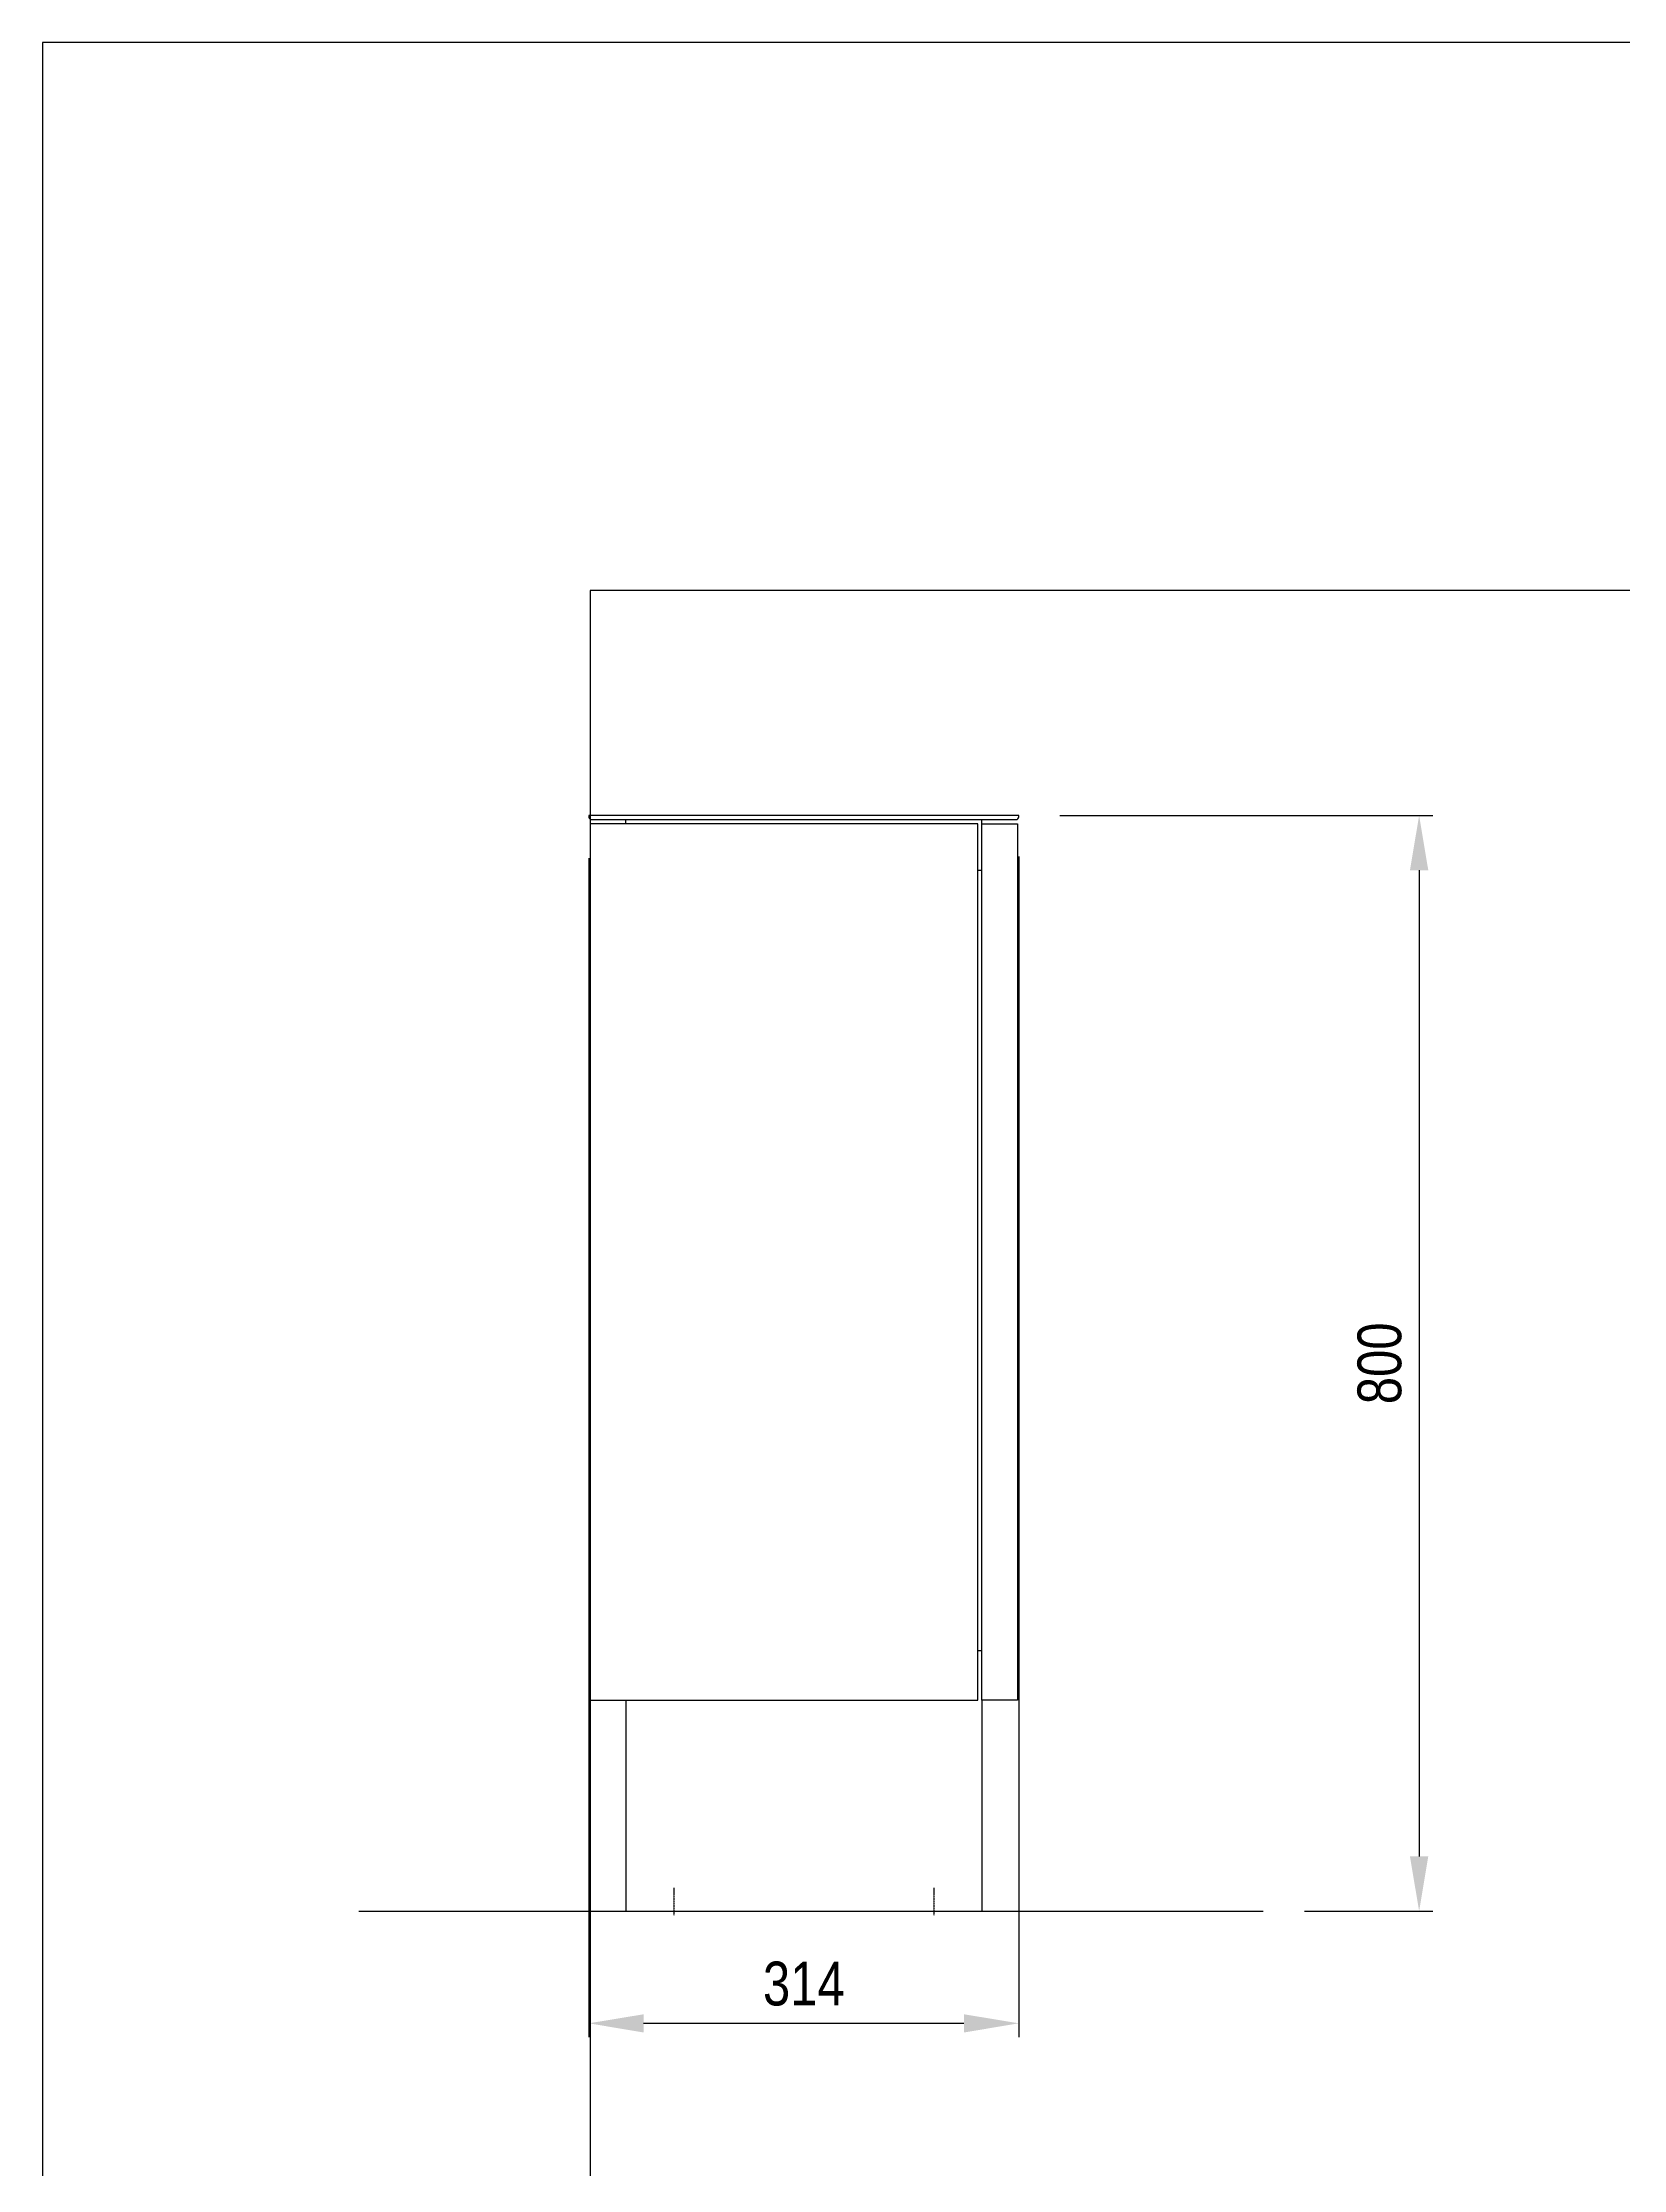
# Model space of a CAD drawing. Header units: millimetres. Extents: x 5064 to 11004, y 3085 to 7285.
# Drawn here: x 5064 to 6219, y 5732 to 7285 of the extents above; entities that cross this region are included whole.
import ezdxf

# ---------------------------------------------------------------- set-up
doc = ezdxf.new("R2010")
doc.units = ezdxf.units.MM
doc.header["$LTSCALE"] = 0.3
doc.linetypes.add('DashDot', pattern=[15, 9, -3, 0, -3])
doc.layers.add('Nekreslit', color=6, linetype='Continuous', plot=False)
doc.styles.add('SEACAD_Arial', font='arial.ttf', dxfattribs={"width": 0.8})
doc.dimstyles.new('ISO-25', dxfattribs={"dimtxt": 1.6, "dimasz": 2, "dimexe": 0.5, "dimexo": 1.5, "dimtad": 1, "dimdec": 0, "dimtxsty": 'SEACAD_Arial', "dimcen": 2, "dimadec": 0, "dimazin": 0, "dimtfac": 1, "dimtdec": 0, "dimtmove": 0, "dimatfit": 3, "dimfxl": 1, "dimarcsym": 0})

# ---------------------------------------------------------------- blocks, each defined once
blk = doc.blocks.new('*D200')
at = {"color": 0, "lineweight": -2, "transparency": 16777216}
for p, q in [((5463.4, 6689.8), (5463.4, 5829)), ((5777.4, 6690.9), (5777.4, 5829)), ((5503.4, 5839), (5737.4, 5839))]:
    blk.add_line(p, q, dxfattribs=at)
at = {"color": 0, "transparency": 16777216}
for points in [[(5503.4, 5845.6), (5503.4, 5832.3), (5463.4, 5839)], [(5737.4, 5845.6), (5737.4, 5832.3), (5777.4, 5839)]]:
    blk.add_solid(points, dxfattribs=at)
at = {"layer": 'Defpoints', "color": 0, "transparency": 16777216}
for p in [(5463.4, 6719.8), (5777.4, 6720.9), (5777.4, 5839)]:
    blk.add_point(p, dxfattribs=at)
at = {"color": 0, "transparency": 16777216, "insert": (5620.4, 5867.8), "char_height": 32, "attachment_point": 5, "style": 'SEACAD_Arial'}
blk.add_mtext('314', dxfattribs=at)
blk = doc.blocks.new('*D201')
at = {"color": 0, "lineweight": -2, "transparency": 16777216}
for p, q in [((5807.4, 6720.9), (6079.8, 6720.9)), ((6069.8, 6680.9), (6069.8, 5960.9)), ((5986, 5920.9), (6079.8, 5920.9))]:
    blk.add_line(p, q, dxfattribs=at)
at = {"color": 0, "transparency": 16777216}
for points in [[(6063.1, 6680.9), (6076.5, 6680.9), (6069.8, 6720.9)], [(6063.1, 5960.9), (6076.5, 5960.9), (6069.8, 5920.9)]]:
    blk.add_solid(points, dxfattribs=at)
at = {"layer": 'Defpoints', "color": 0, "transparency": 16777216}
for p in [(5777.4, 6720.9), (5956, 5920.9), (6069.8, 5920.9)]:
    blk.add_point(p, dxfattribs=at)
at = {"color": 0, "transparency": 16777216, "insert": (6041, 6320.9), "char_height": 32, "attachment_point": 5, "rotation": 90, "style": 'SEACAD_Arial'}
blk.add_mtext('800', dxfattribs=at)

msp = doc.modelspace()

# ---------------------------------------------------------------- linework, layer by layer
for p, q in [((5490.4, 6714.9), (5490.4, 6717.9)), ((5750.4, 6714.9), (5750.4, 6717.9)), ((5747.4, 6680.9), (5750.4, 6680.9)), ((5750.4, 6110.9), (5747.4, 6110.9)), ((5750.4, 6110.9), (5747.4, 6110.9)), ((5490.4, 6074.9), (5490.4, 5920.9)), ((5750.4, 6074.9), (5750.4, 5920.9)), ((5490.4, 5920.9), (5750.4, 5920.9))]:
    msp.add_line(p, q)
at = {"color": 0, "linetype": 'DashDot', "ltscale": 0.1}
for p, q in [((5525.4, 5937.9), (5525.4, 5917.9)), ((5715.4, 5937.9), (5715.4, 5917.9))]:
    msp.add_line(p, q, dxfattribs=at)
at = {"color": 7, "linetype": 'Continuous'}
msp.add_line((5295.4, 5920.9), (5956, 5920.9), dxfattribs=at)
msp.add_lwpolyline([(5465.4, 6717.9), (5775.4, 6717.9, 0.413434), (5777.4, 6719.9), (5777.4, 6720.9), (5463.4, 6720.9), (5463.4, 6719.8, 0.400748)], format="xyb", close=True)
for points in [[(5464.4, 6074.9), (5747.4, 6074.9), (5747.4, 6714.9), (5464.4, 6714.9)], [(5776.4, 6074.9), (5750.4, 6074.9), (5750.4, 6714.9), (5776.4, 6714.9)]]:
    msp.add_lwpolyline(points, close=True)
at = {"layer": 'Nekreslit'}
for points in [[(5064.4, 3085.3), (11004.4, 3085.3), (11004.4, 7285.3), (5064.4, 7285.3)], [(5464.4, 3285.3), (9504.4, 3285.3), (9504.4, 6885.3), (5464.4, 6885.3)]]:
    msp.add_lwpolyline(points, close=True, dxfattribs=at)

# ---------------------------------------------------------------- dimensions: what is measured, and where the dimension line sits
dim = msp.add_linear_dim(base=(5777.4, 5839), p1=(5463.4, 6719.8), p2=(5777.4, 6720.9), dimstyle='ISO-25')
dim.commit()
dim.dimension.update_dxf_attribs({"geometry": '*D200', "text_midpoint": (5620.4, 5867.8)})
dim = msp.add_linear_dim(base=(6069.8, 5920.9), p1=(5777.4, 6720.9), p2=(5956, 5920.9), angle=90, dimstyle='ISO-25')
dim.commit()
dim.dimension.update_dxf_attribs({"geometry": '*D201', "text_midpoint": (6041, 6320.9)})

doc.saveas('drawing.dxf')
